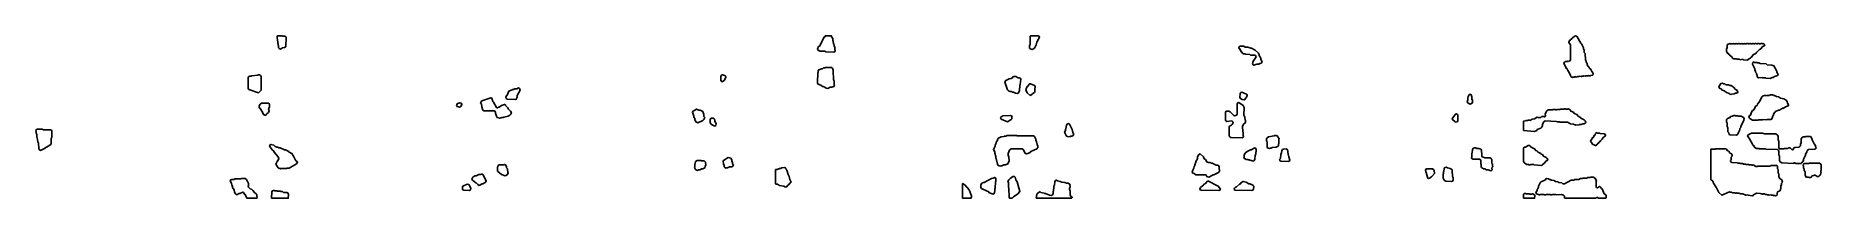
# Model space of a CAD drawing. Header units: millimetres. Extents: x 0 to 3245, y 0 to 296.
import ezdxf

# ---------------------------------------------------------------- set-up
doc = ezdxf.new("R2010")
doc.units = ezdxf.units.MM
doc.layers.add('Y', color=7, linetype='Continuous')

msp = doc.modelspace()

# ---------------------------------------------------------------- linework, layer by layer
at = {"layer": 'Y'}
for points in [[(442.2, 272.5), (441.4, 274), (441.4, 277.6), (440.7, 278.3), (440.7, 281.1), (440, 281.8), (440, 286.1), (439.3, 286.8), (438.6, 294.1), (439.7, 295.9), (447.7, 295.9), (448.4, 295.2), (452.6, 295.2), (454.5, 294.1), (455.2, 292.6), (454.5, 276.9), (453.4, 275), (451.9, 274.3), (448.4, 273.6), (444.8, 271.4), (442.2, 272.5)], [(1436.1, 266.4), (1434, 267.9), (1425.4, 267.9), (1421.8, 269.3), (1420.7, 271.2), (1422.9, 276.2), (1424.3, 277), (1432.9, 293.4), (1434.3, 294.1), (1435.4, 295.9), (1446.3, 295.9), (1446.6, 294.1), (1448.8, 290.5), (1448.8, 286.9), (1449.5, 286.2), (1450.2, 280.5), (1450.9, 279.8), (1450.9, 276.9), (1452.4, 274.8), (1452.4, 270.5), (1453.1, 269.8), (1453.1, 268.3), (1452, 266.5), (1450.5, 265.7), (1436.1, 266.4)], [(1807.2, 271.8), (1806.4, 273.3), (1806.4, 278.4), (1807.2, 279.1), (1807.2, 294.8), (1808.3, 295.9), (1821.9, 295.9), (1823.4, 295.2), (1824.5, 293.3), (1819.5, 284), (1818.1, 279), (1815.2, 273.2), (1811.2, 270.7), (1807.2, 271.8)], [(2790.8, 221.1), (2789.3, 223.3), (2787.2, 229), (2784.3, 232.6), (2782.9, 236.1), (2781.5, 236.8), (2777.1, 246.2), (2778.3, 248), (2779.7, 248.8), (2782.6, 248.8), (2784, 249.5), (2785.5, 248.8), (2788.3, 250.2), (2789.3, 251.9), (2789.3, 279), (2786.4, 283.3), (2786.4, 284.8), (2789.7, 288.8), (2790.7, 289.1), (2791.1, 290.2), (2792.2, 290.5), (2792.5, 291.6), (2793.6, 292), (2794, 293), (2796.1, 293.8), (2796.8, 295.2), (2799.1, 295.9), (2801.6, 294.1), (2803.1, 290.5), (2806.6, 285.5), (2808, 282), (2809.5, 281.2), (2813.1, 274.1), (2813.1, 271.9), (2814.5, 269.8), (2814.5, 265.5), (2815.9, 263.4), (2816.6, 251.9), (2818.1, 249.8), (2818.1, 247.6), (2819.5, 245.5), (2819.5, 243.3), (2820.9, 240.5), (2823, 239.1), (2824.8, 235.9), (2825.9, 235.5), (2828, 230.5), (2829.5, 229.8), (2830.9, 226.2), (2829.8, 224.3), (2826.2, 223.6), (2825.5, 222.9), (2822.6, 222.9), (2821.9, 223.5), (2821.2, 222.9), (2816.9, 222.9), (2816.2, 222.1), (2813.4, 222.9), (2812.7, 222.1), (2809.8, 222.1), (2809.1, 221.4), (2805.5, 222.1), (2804.8, 221.4), (2801.9, 221.4), (2801.2, 220.7), (2797.6, 221.4), (2796.9, 220.7), (2794.1, 220.7), (2793.3, 220), (2790.8, 221.1)], [(2212.2, 243.2), (2211.4, 244.8), (2212.2, 245.5), (2212.2, 248.3), (2217.9, 257.6), (2217.2, 259.7), (2215.4, 260.7), (2207.6, 260.7), (2206.9, 261.4), (2199, 262.2), (2198.3, 262.9), (2195.4, 262.9), (2194, 263.6), (2191.8, 266.4), (2190.8, 266.8), (2188.6, 271.8), (2187.2, 272.5), (2186.4, 274), (2187.5, 275.9), (2189, 276.6), (2195.5, 276.6), (2198.3, 275.2), (2203.3, 275.2), (2208.3, 273.1), (2209.8, 273.1), (2216.2, 269.5), (2222.3, 264.1), (2223.8, 261.2), (2223.8, 259.8), (2226.6, 254.8), (2226.6, 252.6), (2228.8, 248.3), (2227, 245.7), (2225.5, 245), (2224.1, 245), (2223.4, 244.3), (2219.1, 244.3), (2214, 242.1), (2212.2, 243.2)], [(3103.3, 252.2), (3102.6, 252.9), (3097.6, 252.1), (3096.9, 252.9), (3091.9, 252.9), (3091.1, 253.6), (3086.2, 253.6), (3084.7, 254.3), (3082.5, 257.2), (3080, 259), (3079.7, 260), (3078.6, 260.4), (3078.2, 261.5), (3077.2, 261.8), (3076.8, 262.9), (3075.7, 263.2), (3075.4, 264.3), (3074.3, 264.7), (3072.9, 267.6), (3072.9, 271.9), (3074.3, 274.1), (3074.3, 278.3), (3075, 279.8), (3079, 281.6), (3080.5, 280.9), (3084, 280.9), (3085.5, 281.7), (3086.2, 280.9), (3089.7, 280.9), (3090.5, 281.7), (3091.2, 280.9), (3094, 280.9), (3094.7, 281.6), (3096.2, 281.6), (3096.9, 280.9), (3099.7, 280.9), (3101.2, 281.7), (3101.9, 280.9), (3104.7, 280.9), (3106.2, 281.7), (3106.9, 280.9), (3109, 280.9), (3109.7, 281.6), (3111.9, 281.6), (3112.7, 280.9), (3114.7, 280.9), (3115.4, 281.6), (3116.9, 281.6), (3117.7, 280.9), (3119.7, 280.9), (3120.4, 281.6), (3121.9, 281.6), (3122.7, 280.9), (3124, 280.9), (3124.7, 281.6), (3126.9, 281.6), (3127.7, 280.9), (3129, 280.9), (3129.7, 281.6), (3131.9, 281.6), (3132.7, 280.9), (3134.7, 280.9), (3135.4, 281.6), (3136.9, 281.6), (3138.3, 280.9), (3139.8, 281.6), (3141.6, 280.5), (3142.4, 279), (3141.6, 277.5), (3137.7, 275.7), (3136.6, 273.2), (3135.2, 272.5), (3134.8, 271.5), (3132.7, 270.7), (3128.4, 265.7), (3127.3, 265.4), (3127, 264.3), (3125.9, 264), (3125.5, 262.9), (3122, 261.4), (3117.7, 256.4), (3116.6, 256.1), (3116.3, 255), (3113.8, 254), (3113.4, 252.9), (3110.5, 251.4), (3103.3, 252.2)], [(1436.5, 200.4), (1434, 202.2), (1431.2, 203.6), (1429.7, 203.6), (1426.8, 205.7), (1421.8, 207.9), (1420.7, 209.7), (1420.7, 219.1), (1421.4, 219.8), (1421.4, 228.4), (1422.2, 229.1), (1422.2, 231.9), (1423.3, 233.8), (1428.3, 235.9), (1429.7, 235.9), (1431.9, 237.3), (1434.7, 237.3), (1435.4, 238.1), (1446.2, 238.1), (1448, 237), (1449.5, 233.3), (1450.2, 214.8), (1450.9, 214.1), (1450.9, 206.2), (1451.7, 205.5), (1450.5, 203.6), (1446.9, 202.1), (1444.1, 202.1), (1439.8, 200), (1436.5, 200.4)], [(3144.7, 218.6), (3144, 219.3), (3138.3, 219.3), (3137.6, 220), (3131.2, 219.3), (3129.7, 220), (3128.6, 221.9), (3128.6, 224), (3127.2, 226.1), (3127.2, 227.6), (3125.7, 229.7), (3125.7, 231.1), (3124.3, 233.3), (3124.3, 235.4), (3120, 244), (3120.7, 247), (3122.6, 248.1), (3123.4, 247.3), (3128.4, 247.3), (3129.1, 246.6), (3131.9, 246.6), (3134.1, 245.2), (3144.8, 244.5), (3146.9, 243.1), (3155.5, 242.3), (3159.1, 240.9), (3164.5, 231.2), (3164.5, 229.8), (3166.7, 225.5), (3165.5, 223.6), (3162.6, 222.1), (3161.2, 222.1), (3157.6, 220), (3156.2, 220), (3152.6, 217.9), (3144.7, 218.6)], [(387.2, 198.2), (386.4, 199.7), (386.4, 219.8), (387.5, 221.6), (389, 222.3), (391.9, 222.3), (392.6, 223.1), (403.3, 223.8), (404, 224.5), (406.9, 224.5), (408.8, 223.4), (409.5, 221.9), (409.5, 196.9), (406.2, 192.9), (404.8, 192.1), (387.2, 198.2)], [(855, 181.8), (854.3, 184.8), (857.2, 189.1), (859.7, 195.2), (866.9, 198.1), (868.3, 198.1), (870.4, 199.5), (874.7, 199.5), (877.6, 200.9), (879.5, 199.8), (880.2, 196.9), (875.2, 186.9), (875.2, 184), (873.4, 180.7), (871.9, 180), (856.9, 180.7), (855, 181.8)], [(1245.7, 213.2), (1245, 214.7), (1245, 221.9), (1245.7, 223.4), (1247.6, 224.5), (1249.1, 224.5), (1249.8, 223.8), (1253.4, 223), (1254.5, 220.5), (1251.6, 214.7), (1247.6, 212.1), (1245.7, 213.2)], [(1776.9, 192.9), (1775.4, 192.9), (1773.3, 194.3), (1771.2, 194.3), (1768.3, 195.7), (1766.5, 197.5), (1761.4, 211.2), (1763.3, 214.5), (1769, 217.3), (1772.6, 218.1), (1775.4, 219.5), (1776.1, 220.9), (1777.6, 221.6), (1781.2, 221.6), (1785.5, 219.5), (1787.6, 219.5), (1789.5, 218.4), (1790.2, 216.9), (1789.5, 206.8), (1788.8, 206.1), (1788.8, 201.1), (1788.1, 200.4), (1788.1, 195.4), (1785.5, 191.5), (1784.1, 190.7), (1780.8, 191.1), (1776.9, 192.9)], [(1799.3, 197.6), (1800.7, 201.2), (1802.5, 203.8), (1803.6, 204.1), (1805, 207), (1806.9, 208.1), (1808.3, 208.1), (1815.5, 205.2), (1816.6, 203.3), (1816.6, 201.1), (1815.9, 200.4), (1815.9, 194), (1815.2, 192.5), (1811.3, 190), (1810.5, 188.6), (1807.6, 187.1), (1802.2, 191.8), (1799.3, 197.6)], [(3078.6, 189.7), (3078.2, 190.7), (3074, 192.2), (3069, 195.7), (3064.7, 197.2), (3064, 198.6), (3060, 200.4), (3059.3, 202.6), (3062.5, 208.8), (3065.5, 209.5), (3067.6, 208.1), (3069.8, 208.1), (3071.9, 206.6), (3076.9, 206.6), (3079.1, 205.2), (3081.2, 205.2), (3085.5, 202.3), (3089.1, 198), (3091.2, 197.3), (3093.8, 194), (3092.7, 192.2), (3091.2, 191.4), (3089.1, 191.4), (3086.9, 190), (3081.9, 189.3), (3081.2, 188.6), (3078.6, 189.7)], [(416.5, 151.1), (414.3, 152.5), (412.2, 156.8), (410.7, 158.3), (409.3, 161.8), (406.4, 166.1), (406.4, 168.3), (407.9, 171.2), (410.4, 173.1), (422.6, 173.1), (424.5, 172), (425.2, 170.5), (425.2, 166.1), (423.1, 162.6), (424.5, 159), (423, 156.1), (420.2, 154), (418.4, 151.4), (416.5, 151.1)], [(765, 168.3), (765.7, 172), (770.5, 173.8), (773.4, 173), (774.5, 171.2), (773, 167.5), (770.5, 165.7), (765.8, 166.8), (765, 168.3)], [(837.2, 149.7), (836.4, 153.3), (835.7, 154), (835.7, 156.9), (834.7, 158.6), (833.3, 159.3), (814.7, 159.3), (812.9, 160.4), (810.7, 166.2), (810, 171.1), (808.6, 174), (811.1, 177.3), (826.9, 183.1), (828.8, 182), (830.9, 176.2), (832.3, 174.8), (837.7, 165.2), (839, 164.5), (841.2, 165.9), (842.6, 165.9), (846.8, 168.8), (851.9, 170.9), (853.8, 169.8), (853.8, 169.1), (858.1, 164.8), (858.8, 162.7), (863.1, 158.4), (864.5, 155.5), (863.8, 153.3), (862, 151.5), (858.4, 149.3), (850.5, 147.9), (849.8, 147.1), (846.9, 147.1), (843.3, 145.7), (838.6, 146.8), (837.2, 149.7)], [(1197.9, 143.3), (1197.9, 145.4), (1196.4, 147.6), (1196.4, 149.7), (1193.6, 156.9), (1194.7, 158.7), (1201.2, 162.4), (1205.5, 160.2), (1207.6, 160.2), (1212.3, 157.7), (1214.5, 152.6), (1214.5, 149.1), (1215.9, 146.9), (1214.5, 143.3), (1212.7, 141.4), (1203.3, 137.1), (1200, 139), (1197.9, 143.3)], [(2170, 111.8), (2169.3, 113.3), (2169.3, 129.8), (2170.4, 131.6), (2172.5, 132.3), (2173.2, 133.7), (2175, 134.8), (2176.4, 138.3), (2175.4, 140), (2174, 140.7), (2164.7, 140), (2162.9, 141.1), (2162.2, 142.6), (2162.2, 156.2), (2163.3, 158), (2164.7, 158.8), (2168.3, 158.8), (2171.2, 157.3), (2177.7, 150.9), (2179, 150.2), (2182.5, 151.6), (2183.6, 153.3), (2183.6, 171.9), (2184.7, 173.8), (2186.9, 174.5), (2194.8, 168.7), (2196.6, 165.5), (2195.9, 151.2), (2197.4, 147.6), (2197.4, 145.5), (2198.1, 144.8), (2198.1, 142.6), (2198.8, 141.9), (2198.8, 138.3), (2197.7, 136.5), (2195.9, 135.4), (2193.1, 131.1), (2193.8, 121.2), (2194.5, 120.5), (2194.5, 114.1), (2195.2, 113.3), (2194.5, 111.1), (2192.6, 110), (2171.9, 110.7), (2170, 111.8)], [(2192.6, 180), (2189.7, 181.5), (2188.6, 183.3), (2189.3, 190.5), (2190.4, 192.3), (2191.9, 193.1), (2200.5, 189.5), (2201.6, 187.6), (2201.6, 186.2), (2200.2, 183.2), (2198.8, 182.5), (2198.1, 180.4), (2196.2, 179.3), (2192.6, 180)], [(2603.3, 172.9), (2601.4, 175.4), (2602.9, 179.1), (2602.9, 183.4), (2603.6, 184.1), (2603.6, 185.5), (2605, 188.4), (2606.9, 189.5), (2608.8, 188.4), (2610.2, 184.8), (2610.2, 180.5), (2611.6, 178.3), (2611.6, 174.7), (2610.5, 172.9), (2606.9, 171.4), (2603.3, 172.9)], [(2704.3, 123.2), (2704.3, 140.6), (2707.6, 140.9), (2708.3, 141.6), (2711.9, 141.6), (2712.6, 142.3), (2715.5, 142.3), (2716.2, 141.7), (2719.7, 143.8), (2724, 144.5), (2729, 147.4), (2732.6, 146.6), (2733.3, 147.3), (2735.4, 147.3), (2737.6, 148.8), (2741.2, 148.8), (2741.9, 148.1), (2743.6, 149.1), (2744.3, 150.5), (2743.6, 153.3), (2745.7, 158.4), (2749, 160.9), (2756.9, 160.9), (2757.6, 161.6), (2761.9, 161.6), (2762.7, 160.9), (2764, 160.9), (2764.7, 161.6), (2770.4, 161.6), (2771.1, 162.3), (2777.6, 162.3), (2778.3, 163.1), (2779.8, 163.1), (2780.5, 162.3), (2784, 162.3), (2785.5, 163.1), (2788.8, 161.2), (2789.8, 158.8), (2794.8, 156.6), (2795.5, 155.2), (2797.7, 153.8), (2801.2, 152.3), (2803.4, 149.5), (2807.7, 147.3), (2808.4, 145.9), (2814.1, 143), (2815.9, 141.2), (2817.4, 138.3), (2816.3, 136.5), (2814.8, 135.7), (2811.9, 135.7), (2809.1, 134.3), (2805.5, 134.3), (2804.8, 133.6), (2799, 132.9), (2794.7, 135), (2789.7, 135.7), (2784, 138.6), (2770.4, 138.6), (2769.7, 139.3), (2764.7, 139.3), (2764, 140), (2743.4, 140.7), (2740.9, 139), (2738.8, 134.7), (2738.8, 132.6), (2737.3, 129.7), (2735.5, 127.9), (2729.1, 125), (2728.4, 123.6), (2724.1, 121.4), (2704.3, 123.2)], [(3115.4, 145), (3113.6, 147.6), (3115, 150.5), (3116.5, 151.2), (3118.6, 156.9), (3120.4, 159.5), (3121.5, 159.8), (3124.3, 164.1), (3125.7, 167.7), (3128.6, 169.1), (3129.3, 171.2), (3133.6, 176.9), (3137.2, 184.8), (3138.3, 185.9), (3141.9, 187.3), (3145.5, 187.3), (3146.2, 186.7), (3146.9, 187.3), (3151.1, 187.3), (3151.9, 188.1), (3157.7, 188.1), (3158.4, 187.3), (3160.5, 187.3), (3164.1, 185.2), (3167.6, 184.5), (3171.2, 182.3), (3176.9, 180.9), (3181.2, 178.8), (3183.1, 176.2), (3183.8, 173.4), (3185.9, 169.8), (3185.2, 168.2), (3180.5, 166.4), (3176.2, 163.6), (3174.8, 164.3), (3169.1, 160.7), (3167.6, 160.7), (3162, 157.9), (3160.5, 155.7), (3159.5, 155.4), (3158.1, 152.6), (3158.1, 151.1), (3156.6, 149), (3156.6, 146.9), (3154.8, 144.3), (3153.3, 143.6), (3146.9, 143.6), (3146.2, 142.9), (3139.1, 143.6), (3138.4, 142.9), (3131.2, 142.9), (3130.5, 142.1), (3120.1, 142.5), (3115.4, 145)], [(1225.7, 137.6), (1225.7, 143.3), (1226.8, 145.2), (1228.3, 145.9), (1231.2, 145.9), (1233, 144.8), (1234.5, 141.9), (1234.5, 139.8), (1236.6, 136.2), (1235.9, 132.5), (1234, 131.4), (1228.3, 134.3), (1225.7, 137.6)], [(1753.6, 146.2), (1754.3, 147.7), (1757.6, 150.2), (1771.9, 150.9), (1773.4, 150.2), (1774.5, 148.3), (1773.8, 147.6), (1773.8, 144.7), (1773, 143.2), (1766.2, 139.3), (1754.7, 144.3), (1753.6, 146.2)], [(1872.2, 115.4), (1870, 120.5), (1871.4, 123.3), (1871.4, 125.5), (1872.2, 126.2), (1873.6, 133.4), (1874.7, 135.2), (1876.9, 135.9), (1878.8, 134.8), (1880.2, 132.7), (1883.8, 125.5), (1884.5, 121.9), (1885.2, 121.2), (1885.2, 119.1), (1885.9, 118.4), (1885.9, 115.4), (1884.8, 113.6), (1883.3, 112.9), (1880.5, 112.9), (1879.8, 112.1), (1875.1, 112.5), (1873.6, 113.2), (1872.2, 115.4)], [(2580.1, 138.9), (2575, 143.3), (2574.3, 144.8), (2580, 152.7), (2581.9, 153.8), (2583.8, 152.7), (2584.5, 151.2), (2584.5, 141.1), (2583.4, 139.3), (2581.9, 138.6), (2580.1, 138.9)], [(3077.2, 119), (3075.7, 121.1), (3075.7, 128.3), (3074.3, 130.4), (3074.3, 136.9), (3072.9, 139), (3072.9, 142.6), (3073.6, 144.1), (3074.7, 145.2), (3079.7, 147.3), (3080.4, 148.8), (3084, 149.5), (3086.2, 150.9), (3088.4, 150.9), (3089.1, 150.2), (3094.1, 150.2), (3094.8, 149.5), (3099.8, 149.5), (3104.1, 147.3), (3105.2, 145.5), (3104.5, 141.9), (3098.8, 130.4), (3098.8, 129), (3097.4, 126.9), (3097.4, 124.7), (3094.5, 119.7), (3093.8, 116.8), (3091.2, 115), (3079.4, 115.4), (3077.9, 116.1), (3077.2, 119)], [(6.5, 89), (5.7, 90.4), (5, 100.4), (3.6, 102.6), (2.9, 110.4), (2.2, 111.1), (2.2, 116.1), (0.7, 118.3), (0.7, 121.1), (0, 121.9), (0.7, 124.8), (2.6, 125.9), (11.9, 125.9), (14.1, 124.5), (26.9, 124.5), (28.4, 123.8), (29.5, 121.9), (29.5, 111.1), (28.1, 109), (28.1, 99.7), (27.3, 98.2), (14.8, 90), (9, 87.1), (6.5, 89)], [(440.8, 55.4), (436.4, 61.9), (438.6, 66.9), (441.5, 70.5), (442.1, 72.6), (440.7, 75.4), (433.6, 84), (432.9, 86.1), (430, 88.2), (425.7, 94), (425, 95.5), (426.1, 97.3), (427.6, 98.1), (432.7, 96.6), (435.5, 94.5), (438.3, 93.1), (439.8, 93.1), (441.9, 91.6), (444.1, 91.6), (451.9, 88.1), (454.1, 88.1), (459.8, 85.2), (460.5, 83.8), (465.5, 81.6), (468.8, 76.9), (473, 68.4), (475.2, 67), (475.9, 65.5), (474.1, 62.9), (460.5, 55), (456.9, 55), (456.2, 54.3), (445.5, 54.3), (444.8, 53.6), (440.8, 55.4)], [(1747.9, 61.9), (1745.7, 72.6), (1745, 73.3), (1745, 76.2), (1742.9, 81.9), (1742.9, 84.7), (1740.7, 89), (1743.6, 94.8), (1743.6, 96.9), (1745.7, 100.5), (1745.7, 101.9), (1747.9, 105.5), (1747.9, 106.9), (1749.7, 109.5), (1754.7, 111.6), (1759.7, 112.3), (1760.4, 113.1), (1763.3, 113.1), (1765.4, 114.5), (1782.7, 114.5), (1783.4, 113.8), (1813.4, 113.8), (1815.2, 112.7), (1817.4, 107.6), (1817.4, 105.5), (1818.8, 103.4), (1819.5, 99.8), (1820.2, 99.1), (1820.2, 97.6), (1821.6, 95.5), (1821.6, 92.6), (1819.8, 90), (1808.4, 85), (1807.7, 83.6), (1803.4, 81.4), (1800.4, 80.7), (1797.9, 82.5), (1795, 88.3), (1792.6, 90), (1772.6, 90), (1770.2, 88.3), (1768.8, 85.4), (1768.8, 84), (1767.4, 81.9), (1767.4, 78.3), (1768.8, 74.8), (1768.8, 71.9), (1769.5, 71.2), (1769.5, 67.6), (1767.3, 64.7), (1766.6, 62.5), (1762.6, 60.7), (1759.8, 60.7), (1756.2, 59.3), (1754.1, 59.3), (1753.4, 58.6), (1750.8, 58.9), (1748.6, 60.4), (1747.9, 61.9)], [(2237.9, 103.3), (2237.2, 104), (2237.2, 108.3), (2237.9, 109.8), (2240.4, 111.6), (2251.1, 113.8), (2251.9, 114.5), (2254.8, 114.5), (2256.2, 113.8), (2260.2, 108.3), (2259.5, 107.6), (2259.5, 99.7), (2258.8, 99), (2258.8, 96.2), (2258, 94.7), (2254.8, 92.9), (2246.9, 92.2), (2246.2, 91.4), (2243.4, 91.4), (2242.6, 90.7), (2238.6, 91.8), (2237.9, 93.3), (2237.9, 103.3)], [(2834.4, 96.1), (2829.7, 98.6), (2827.9, 101.8), (2826.5, 102.5), (2825.7, 104), (2829.3, 109.8), (2830.8, 110.5), (2832.9, 114.8), (2834.3, 115.5), (2835, 117.7), (2837.6, 119.5), (2838.4, 118.8), (2842.7, 118.8), (2843.4, 118.1), (2850.5, 117.3), (2852, 116.6), (2853.1, 114.8), (2852.3, 113.3), (2848.8, 110.4), (2847.3, 107.5), (2843.8, 104.7), (2842.7, 102.9), (2841.6, 102.5), (2841.3, 101.5), (2840.2, 101.1), (2839.1, 99.3), (2838, 99), (2837.7, 97.9), (2836.6, 97.5), (2836.3, 96.4), (2834.4, 96.1)], [(3169.3, 76.9), (3167.9, 79), (3167.9, 86.1), (3166.8, 87.9), (3165.4, 88.6), (3144.7, 89.3), (3144, 90), (3132.6, 90), (3131.9, 90.7), (3127.6, 90.7), (3124.7, 92.2), (3122.9, 95.4), (3121.5, 96.1), (3120, 98.3), (3115, 108.3), (3112.2, 111.8), (3111.4, 114), (3112.2, 115.5), (3118.3, 118.8), (3138.3, 118.8), (3141.9, 117.3), (3162.6, 117.3), (3165.9, 114.8), (3166.6, 113.3), (3166.6, 106.2), (3168.1, 104.1), (3168.1, 91.9), (3169.1, 90.2), (3170.4, 89.5), (3171.1, 90.2), (3177.6, 90.2), (3178.3, 90.9), (3184.7, 90.9), (3185.4, 91.6), (3188.4, 91.6), (3192.6, 88.1), (3194.3, 89.1), (3195.4, 91.6), (3196.9, 92.3), (3204.7, 93.1), (3206.5, 94.1), (3207.2, 95.5), (3207.2, 99.1), (3208.6, 101.2), (3208.6, 108.4), (3210.4, 110.9), (3211.9, 111.6), (3216.1, 111.6), (3216.9, 112.3), (3224.8, 112.3), (3226.3, 111.6), (3228.8, 107.6), (3228.8, 106.2), (3232.3, 99.1), (3234.5, 96.2), (3234.5, 94.1), (3235.9, 91.9), (3235.2, 90.4), (3233.4, 89.3), (3221.9, 88.6), (3219.5, 86.8), (3218.8, 84), (3216.6, 80.4), (3216.6, 78.3), (3213.1, 71.2), (3213.1, 69), (3209.8, 64.3), (3208.3, 63.6), (3198.3, 63.6), (3197.6, 64.3), (3195.5, 64.3), (3194.8, 63.6), (3173.3, 64.3), (3170.7, 66.1), (3169.3, 69), (3169.3, 76.9)], [(1197.1, 56.2), (1197.9, 57.6), (1197.9, 62.6), (1198.6, 63.4), (1199.3, 66.9), (1201.9, 68.8), (1209.1, 68.8), (1209.8, 68.1), (1214.8, 68.1), (1216.3, 67.3), (1217.3, 65.5), (1218.1, 60.4), (1216.6, 58.3), (1215.9, 55.4), (1212.6, 53.6), (1209.8, 53.6), (1207.6, 52.1), (1204.8, 52.1), (1202.6, 50.7), (1199.3, 52.5), (1197.1, 56.2)], [(1251.4, 57.6), (1251.4, 59.7), (1250, 62.6), (1249.3, 67.6), (1250, 69.1), (1258.3, 74.5), (1263.4, 73), (1265.2, 69.8), (1265.2, 67.6), (1266.6, 65.5), (1266.6, 62.6), (1268.1, 60.5), (1267.3, 58.3), (1265.5, 57.1), (1261.2, 57.1), (1257.6, 55.7), (1255.5, 55.7), (1254.8, 55), (1252.2, 56.1), (1251.4, 57.6)], [(2108.3, 42.9), (2105.4, 45), (2103.3, 45.7), (2102.1, 47.6), (2102.9, 51.2), (2105, 54.8), (2105.7, 58.4), (2106.4, 59.1), (2106.4, 61.2), (2108.6, 65.5), (2108.6, 66.9), (2111.4, 71.9), (2111.4, 74.8), (2113.6, 79.1), (2116.2, 80.9), (2122.3, 75.5), (2123.8, 72), (2125.9, 70.5), (2128.4, 66.6), (2131.2, 65.2), (2134.1, 65.2), (2136.9, 63.8), (2138.3, 63.8), (2145.5, 60.2), (2148.4, 60.2), (2150.2, 59.1), (2150.9, 57.6), (2150.9, 52.6), (2151.6, 51.9), (2151.6, 49.7), (2149.8, 47.2), (2141.2, 42.9), (2139.8, 42.9), (2131.9, 38.6), (2128.6, 39.7), (2127.5, 42.2), (2126.2, 42.9), (2108.3, 42.9)], [(2203.3, 70.7), (2199.7, 70.7), (2196.8, 72.2), (2195.7, 74), (2196.4, 74.8), (2196.4, 79.1), (2197.9, 82), (2201.8, 85.2), (2207.6, 88.1), (2209, 88.1), (2215.5, 91.6), (2217.3, 90.5), (2218.1, 89.1), (2218.1, 84.7), (2217.4, 84), (2217.4, 79.7), (2216.6, 79), (2215.9, 70.4), (2214.8, 68.6), (2213.3, 67.9), (2206.8, 69.3), (2206.1, 70), (2204, 70), (2203.3, 70.7)], [(2262.2, 72.6), (2262.9, 79.8), (2264.3, 82.6), (2265, 86.9), (2266.1, 88.8), (2267.6, 89.5), (2272.6, 90.2), (2274.5, 89.1), (2275.9, 86.2), (2276.6, 78.4), (2277.4, 77.6), (2277.4, 75.5), (2279.5, 69.7), (2278.4, 67.9), (2276.9, 67.1), (2262.9, 67.5), (2261.5, 68.2), (2260.7, 70.5), (2262.2, 72.6)], [(2639.7, 52.1), (2636.9, 52.1), (2634, 53.6), (2631.1, 53.6), (2627.9, 56.1), (2627.2, 57.6), (2627.2, 61.8), (2626.4, 62.6), (2626.4, 69), (2625.4, 70.7), (2624, 71.4), (2611.9, 71.4), (2610, 72.5), (2609.3, 74.1), (2610, 74.8), (2610, 81.9), (2610.7, 82.6), (2611.4, 89.1), (2612.5, 90.9), (2614, 91.6), (2617.7, 91.6), (2618.4, 90.9), (2622.6, 90.9), (2626.3, 89.5), (2627.4, 87.6), (2627.4, 83.4), (2628.1, 82.6), (2628.1, 76.9), (2629.1, 75.2), (2632.7, 74.5), (2633.4, 73.8), (2643.4, 73.8), (2645.2, 72.7), (2646.6, 69.8), (2646.6, 63.4), (2647.4, 62.6), (2647.4, 59.1), (2648.1, 57.6), (2646.6, 55.4), (2646.6, 53.4), (2647.4, 52.6), (2646.6, 51.1), (2644.8, 50), (2639.7, 52.1)], [(2723.3, 60.7), (2722.6, 61.4), (2716.9, 61.4), (2716.2, 60.7), (2714, 60.7), (2711.9, 62.1), (2711.2, 61.4), (2709.7, 61.4), (2705, 65.4), (2704.3, 66.9), (2704.3, 91.9), (2705.4, 93.1), (2707.6, 93.1), (2712.6, 95.9), (2714.8, 95.9), (2716.6, 94.8), (2717, 93.7), (2724.1, 90.2), (2726.2, 87.3), (2728.4, 86.6), (2730.2, 84.8), (2730.5, 83.7), (2735.5, 81.6), (2736.3, 80.2), (2738.4, 79.5), (2740.5, 76.6), (2745.5, 74.5), (2746.3, 73), (2747.3, 72.7), (2748.1, 70.5), (2747.3, 69), (2744.8, 67.9), (2741.3, 63.6), (2738.8, 61.8), (2738.4, 60.7), (2736.9, 60), (2723.3, 60.7)], [(3102.6, 7.9), (3099, 7.9), (3095.4, 9.3), (3091.9, 9.3), (3091.2, 10), (3090.5, 9.3), (3089, 9.3), (3088.3, 10), (3084.7, 10), (3081.2, 11.4), (3079, 11.4), (3078.3, 12.1), (3064.7, 5.7), (3059.3, 10.4), (3055, 19), (3049.3, 27.6), (3047.9, 31.1), (3044.3, 34), (3044.7, 89.5), (3052.6, 89.5), (3053.3, 90.2), (3071.2, 90.2), (3072.7, 89.5), (3074.8, 86.6), (3077.3, 85.5), (3079.1, 82.3), (3081.6, 81.3), (3083.1, 78.3), (3083.1, 76.9), (3081.6, 74.7), (3081.6, 70.4), (3080.2, 68.3), (3080.9, 66.2), (3082.6, 65.2), (3092.7, 64.5), (3093.4, 63.8), (3096.9, 63.8), (3097.7, 63.1), (3102.7, 63.1), (3103.4, 62.3), (3107.7, 62.3), (3108.4, 61.6), (3113.4, 61.6), (3114.1, 60.9), (3118.4, 60.9), (3119.1, 60.2), (3120.4, 60.2), (3121.2, 60.9), (3126.2, 58.1), (3129, 58.1), (3129.7, 58.8), (3152.6, 58.8), (3153.3, 59.5), (3162.6, 59.5), (3163.3, 60.2), (3165.2, 59.1), (3165.9, 57.6), (3165.9, 53.4), (3166.6, 52.6), (3166.6, 46.2), (3168.1, 44.1), (3168.1, 39.1), (3169.8, 35.9), (3173.8, 33.4), (3174.5, 29.7), (3173.1, 27.6), (3173.1, 24.7), (3171.6, 22.6), (3171.6, 17.6), (3170.9, 16.8), (3170.9, 15.4), (3169.8, 13.6), (3165.9, 11.8), (3164.5, 5.4), (3161.9, 4.3), (3161.1, 5), (3158.3, 5), (3157.6, 5.7), (3154.7, 5.7), (3154, 6.4), (3150.4, 5.7), (3149.7, 6.4), (3146.9, 6.4), (3146.1, 7.1), (3143.3, 7.1), (3142.6, 7.9), (3139.8, 7.9), (3139, 7.1), (3138.3, 7.9), (3135.4, 7.9), (3134.7, 8.6), (3127.6, 9.3), (3122, 6.5), (3121.3, 5), (3119.8, 4.3), (3112.6, 5.7), (3111.9, 6.4), (3108.3, 5.7), (3102.6, 7.9)], [(383.6, 0.4), (380.7, 6.8), (379.3, 7.5), (377.5, 10.7), (376.2, 11.4), (371.2, 8.6), (369.1, 8.6), (365.5, 6.4), (362.9, 8.3), (361.4, 11.1), (360.7, 15.4), (357.9, 19.7), (357.9, 21.9), (356.4, 24), (355.7, 27.6), (353.6, 31.9), (354.7, 33.8), (356.2, 34.5), (361.1, 34.5), (361.9, 35.2), (372.6, 35.2), (373.3, 35.9), (380.5, 35.9), (383, 34.1), (386.6, 26.9), (386.6, 23.3), (385.9, 21.9), (386.6, 20.5), (389.8, 17.3), (391.9, 16.6), (394.8, 14.5), (398.4, 10.2), (400.9, 8.4), (401.6, 6.9), (401.6, 3.4), (402.4, 2.6), (402, 0), (383.6, 0.4)], [(800.4, 27.9), (799.7, 27.9), (793.6, 33.3), (792.9, 34.7), (794.3, 38.4), (798.3, 40.9), (800.4, 40.9), (805.4, 43.1), (809, 43.1), (809.7, 43.8), (811.2, 43.8), (813, 42.7), (818.8, 31.2), (817, 28.6), (812.6, 26.4), (811.2, 26.4), (806.2, 23.6), (803.3, 25), (800.4, 27.9)], [(840, 49), (839.3, 50.4), (839.3, 56.9), (841.1, 60.2), (842.6, 60.9), (851.1, 60.9), (851.9, 61.7), (854.5, 60.5), (855.9, 57.6), (855.9, 55.5), (857.4, 53.4), (858.1, 46.9), (858.8, 45.5), (857, 42.9), (853.3, 40.7), (846.8, 43.6), (840, 49)], [(1363, 20.4), (1359.7, 22.2), (1351.9, 23.6), (1348.3, 25.7), (1345.4, 25.7), (1344.3, 26.8), (1344.7, 52.3), (1347.6, 52.3), (1351.9, 54.5), (1354.7, 54.5), (1355.4, 55.2), (1361.2, 55.9), (1363.1, 54.8), (1363.8, 52.7), (1365.2, 51.2), (1367.3, 43.4), (1369.5, 39.8), (1370.9, 34.1), (1373.1, 29.7), (1372, 27.9), (1371.2, 27.9), (1368.8, 25.4), (1368.4, 24.3), (1367.7, 24.3), (1365.2, 21.8), (1364.8, 20.7), (1363, 20.4)], [(1729, 12.9), (1719, 17.9), (1717.9, 19.7), (1717.9, 24.8), (1719.7, 27.3), (1722.6, 28.8), (1724, 28.8), (1736.9, 35.9), (1740.4, 36.6), (1742.6, 38.1), (1744.5, 37), (1745.2, 35.5), (1745.2, 30.4), (1744.5, 29.7), (1744.5, 24.7), (1743.8, 24), (1743.8, 18.3), (1743.1, 17.6), (1743.1, 12.6), (1742.4, 11.8), (1742.4, 9.7), (1741.2, 7.9), (1739.4, 7.5), (1732.5, 10.7), (1731.8, 12.2), (1729, 12.9)], [(1767.9, 19.7), (1767.9, 29), (1767.1, 30.5), (1768.6, 33.4), (1771.1, 35.9), (1776.2, 39.5), (1778.4, 39.5), (1780.2, 38.4), (1781.6, 33.4), (1783.8, 29.8), (1788.8, 12.6), (1784.8, 7.9), (1777, 2.9), (1774.8, 0), (1770.1, 0.4), (1769.3, 1.1), (1768.6, 19), (1767.9, 19.7)], [(1824.7, 12.4), (1826.9, 10.9), (1832.7, 9.5), (1833.4, 8.8), (1835.5, 8.8), (1842.6, 5.9), (1846.2, 5.2), (1847.5, 5.9), (1849.3, 8.4), (1849.3, 12.6), (1850, 13.4), (1850, 16.9), (1850.7, 17.6), (1850.7, 22.6), (1851.4, 23.4), (1852.2, 30.5), (1853.3, 32.3), (1854.8, 33.1), (1856.9, 31.6), (1861.9, 30.9), (1864.8, 29.5), (1870.5, 28.8), (1873.3, 27.3), (1876.2, 27.3), (1879.1, 25.9), (1880.2, 24), (1879.5, 22.6), (1880.2, 21.9), (1880.2, 20.4), (1878.8, 18.3), (1878.8, 16.9), (1880.2, 13.3), (1880.2, 6.2), (1881.6, 3.4), (1883, 2.7), (1883.8, 1.2), (1882.7, 0), (1818.6, 0.4), (1819.3, 6.9), (1820, 8.4), (1824.7, 12.4)], [(2531.5, 36.1), (2530, 36.8), (2529.3, 38.3), (2525.7, 51.2), (2526.8, 53), (2528.3, 53.8), (2538.4, 53.8), (2540.9, 52), (2541.6, 50.5), (2542.4, 45.4), (2537.7, 40), (2536.6, 39.7), (2536.3, 38.6), (2533.4, 36.4), (2531.5, 36.1)], [(2562.9, 31.1), (2560, 33.2), (2557.9, 36.9), (2557.9, 44.1), (2558.6, 44.8), (2558.6, 48.4), (2559.3, 49.1), (2560, 54.1), (2561.1, 55.9), (2563.3, 56.6), (2566.2, 55.2), (2570.5, 54.5), (2573.8, 52.7), (2574.5, 51.2), (2574.5, 45.5), (2575.2, 44.8), (2575.2, 39.1), (2575.9, 38.4), (2575.9, 33.3), (2574.8, 31.5), (2573.3, 30.7), (2562.9, 31.1)], [(2778.6, 0.4), (2778.6, 3.3), (2777.9, 4.7), (2776.8, 5.7), (2773.3, 7.1), (2763.3, 6.4), (2762.6, 7.1), (2756.9, 7.1), (2756.2, 6.4), (2753.3, 6.4), (2752.6, 7.1), (2745.5, 7.1), (2744.8, 6.4), (2741.9, 6.4), (2741.1, 7.1), (2734.1, 7.1), (2733.4, 6.4), (2731.9, 6.4), (2731.1, 7.2), (2727.5, 7.9), (2726.4, 10.5), (2728.6, 14.1), (2728.6, 15.5), (2731.4, 20.5), (2731.4, 21.9), (2735, 29.1), (2744, 33.7), (2744.7, 35.2), (2746.2, 35.9), (2749.8, 35.2), (2750.5, 34.5), (2752.6, 34.5), (2754.8, 33.1), (2759.8, 32.3), (2761.9, 30.9), (2766.2, 30.2), (2768.4, 28.8), (2773.4, 28.1), (2775.5, 26.6), (2778.3, 26.6), (2790.4, 33.1), (2795.4, 33.1), (2797.6, 34.5), (2804.7, 34.5), (2807.6, 35.9), (2811.1, 35.9), (2811.9, 36.6), (2819, 36.6), (2821.2, 38.1), (2825.4, 38.1), (2826.1, 38.8), (2831.2, 38.8), (2834.5, 36.2), (2836.7, 31.9), (2835.9, 30.4), (2835.9, 21.2), (2836.6, 19.8), (2838.3, 18.8), (2841.9, 21.7), (2843.4, 20.9), (2845.5, 18), (2847.3, 17), (2850.9, 8.4), (2853.8, 6.2), (2854.5, 4.8), (2854.5, 1.9), (2853.4, 0), (2840.4, 0), (2837.6, 2.1), (2835.9, 1.1), (2835.5, 0), (2778.6, 0.4)], [(3215.7, 48.3), (3214.3, 50.4), (3214.3, 53.3), (3212.9, 55.4), (3212.9, 59), (3212.1, 59.7), (3213.2, 62.3), (3214.7, 63.1), (3222.6, 63.1), (3223.3, 63.8), (3241.9, 63.8), (3244.5, 62), (3245.2, 60.5), (3245.2, 51.1), (3244.5, 50.4), (3244.5, 47.6), (3245.3, 46.9), (3244.5, 46.1), (3243.8, 42.5), (3242.3, 41.8), (3242, 40.7), (3240.5, 40), (3237.6, 40), (3234, 42.1), (3232.7, 42.1), (3231.9, 41.4), (3228.4, 40.7), (3227, 38.6), (3225.5, 37.9), (3222.6, 37.9), (3221.9, 38.6), (3218.7, 38.2), (3217.2, 39), (3215.7, 42.6), (3215.7, 48.3)], [(428.6, 0.4), (429.3, 11.9), (430.4, 13.8), (431.9, 14.5), (433.4, 14.5), (434.1, 13.8), (438.4, 13.8), (439.1, 13.1), (444.8, 13.1), (445.5, 12.3), (448.4, 12.3), (450.5, 10.9), (456.2, 10.9), (458, 9.8), (459.5, 6.9), (459.1, 0), (428.6, 0.4)], [(776.5, 15.4), (775.7, 16.9), (775.7, 20.5), (776.5, 22), (784, 25.9), (787, 25.2), (790.9, 18.3), (790.2, 15.4), (788.4, 14.3), (777.9, 14.6), (776.5, 15.4)], [(1696.6, 15.5), (1698.1, 10.5), (1700.9, 4.8), (1700.9, 1.9), (1699.8, 0), (1684.3, 0.4), (1684.7, 26.7), (1688.4, 24.5), (1696.6, 15.5)], [(2117.2, 19.8), (2122.9, 24.8), (2123.2, 25.9), (2125.4, 26.6), (2129, 30.9), (2130.5, 31.6), (2149.1, 22.3), (2153.1, 16.9), (2152, 15), (2150.5, 14.3), (2117.9, 14.6), (2116.5, 15.4), (2115.7, 16.9), (2117.2, 19.8)], [(2178.6, 18.4), (2180.4, 20.2), (2182.6, 20.9), (2187.6, 25.9), (2189.7, 26.6), (2190.4, 28), (2194.7, 30.9), (2199.8, 29.5), (2204.8, 26.6), (2206.9, 26.6), (2209.1, 25.2), (2210.5, 25.2), (2213, 23.4), (2213.8, 21.9), (2213.1, 16.9), (2212, 15), (2210.5, 14.3), (2180.1, 14.6), (2178.6, 15.4), (2177.9, 16.9), (2178.6, 18.4)], [(2704.3, 0.4), (2704.3, 7.6), (2705.4, 8.8), (2707.7, 8.8), (2708.4, 8.1), (2714.8, 8.1), (2715.5, 7.3), (2719, 7.3), (2719.7, 8.1), (2721.2, 8.1), (2723.8, 6.2), (2724.5, 4.8), (2724.1, 0), (2704.3, 0.4)]]:
    msp.add_lwpolyline(points, close=True, dxfattribs=at)

doc.saveas('drawing.dxf')
